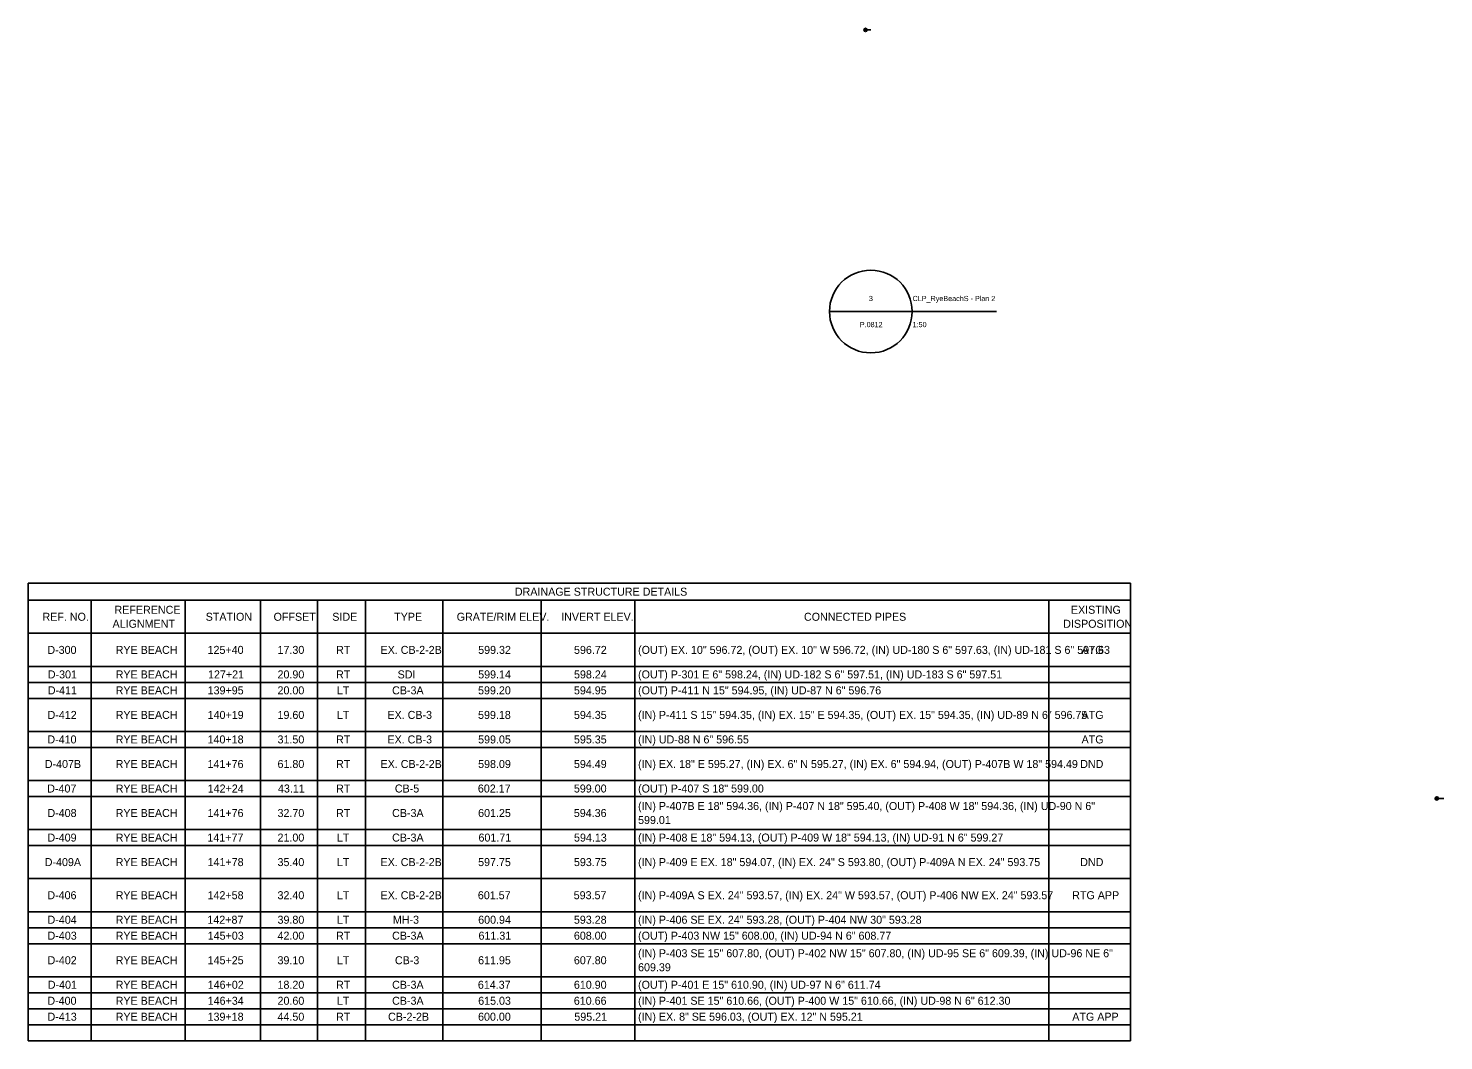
# Model space of a CAD drawing. Extents: x -23 to 1538, y -1644 to 22.
# Drawn here: x -22.85 to -0.21, y 1.34 to 17.54 of the extents above; entities that cross this region are included whole.
import ezdxf

# ---------------------------------------------------------------- set-up
doc = ezdxf.new("R2010")
doc.units = 0
for name, color, linetype in [('_CIVIL_CONSTRUCTION', 7, 'Continuous'), ('DR_P_Erosion_Control', 7, 'Continuous'), ('SC_Scratch2', 7, 'Continuous')]:
    doc.layers.add(name, color=color, linetype=linetype)

msp = doc.modelspace()

# ---------------------------------------------------------------- linework, layer by layer
at = {"layer": '_CIVIL_CONSTRUCTION'}
for p, q in [((-9.487, 17.511), (-9.435, 17.511)), ((-9.461, 17.511), (-9.376, 17.511)), ((-0.348, 5.22), (-0.296, 5.22)), ((-0.322, 5.22), (-0.211, 5.22))]:
    msp.add_line(p, q, dxfattribs=at)
for centre in [(-9.461, 17.511), (-0.322, 5.22)]:
    msp.add_circle(centre, 0.026, dxfattribs=at)
at = {"layer": 'DR_P_Erosion_Control'}
for p, q in [((-10.038, 13.007), (-8.715, 13.007)), ((-9.371, 13.007), (-7.367, 13.007))]:
    msp.add_line(p, q, dxfattribs=at)
msp.add_circle((-9.376, 13.007), 0.661, dxfattribs=at)
at = {"layer": 'SC_Scratch2'}
for p, q in [((-22.854, 8.663), (-5.223, 8.663)), ((-22.854, 8.663), (-22.854, 1.344)), ((-5.223, 8.663), (-5.223, 1.344)), ((-22.854, 8.389), (-5.223, 8.389)), ((-21.85, 8.389), (-21.85, 1.344)), ((-20.344, 8.389), (-20.344, 1.344)), ((-19.14, 8.389), (-19.14, 1.344)), ((-18.227, 8.389), (-18.227, 1.344)), ((-17.461, 8.389), (-17.461, 1.344)), ((-16.22, 8.389), (-16.22, 1.344)), ((-14.65, 8.389), (-14.65, 1.344)), ((-13.153, 8.389), (-13.153, 1.344)), ((-6.528, 8.389), (-6.528, 1.344)), ((-22.854, 7.86), (-5.223, 7.86)), ((-22.854, 7.331), (-5.223, 7.331)), ((-22.854, 7.075), (-5.223, 7.075)), ((-22.854, 6.82), (-5.223, 6.82)), ((-22.854, 6.29), (-5.223, 6.29)), ((-22.854, 6.035), (-5.223, 6.035)), ((-22.854, 5.506), (-5.223, 5.506)), ((-22.854, 5.25), (-5.223, 5.25)), ((-22.854, 4.721), (-5.223, 4.721)), ((-22.854, 4.465), (-5.223, 4.465)), ((-22.854, 3.936), (-5.223, 3.936)), ((-22.854, 3.407), (-5.223, 3.407)), ((-22.854, 3.151), (-5.223, 3.151)), ((-22.854, 2.896), (-5.223, 2.896)), ((-22.854, 2.366), (-5.223, 2.366)), ((-22.854, 2.111), (-5.223, 2.111)), ((-22.854, 1.855), (-5.223, 1.855)), ((-22.854, 1.6), (-5.223, 1.6)), ((-22.854, 1.344), (-5.223, 1.344))]:
    msp.add_line(p, q, dxfattribs=at)

# ---------------------------------------------------------------- texts
at = {"layer": '_CIVIL_CONSTRUCTION'}
for s, p in [('P.0812', (-9.468, 17.501)), ('1', (-9.462, 17.518)), ('CLP_RyeBeachS - Plan 1', (-9.428, 17.518)), ('1:50', (-9.428, 17.501)), ('P.0812', (-0.329, 5.21)), ('2', (-0.323, 5.226)), ('Plan-Pro - PROFILE 50 Scale - SurvFt', (-0.29, 5.226)), ('1:50', (-0.29, 5.21))]:
    msp.add_text(s, height=0.00328, dxfattribs=at).set_placement(p)
at = {"layer": 'DR_P_Erosion_Control'}
for s, height, p in [('3', 0.0833, (-9.406, 13.174)), ('CLP_RyeBeachS - Plan 2', 0.08333, (-8.708, 13.174)), ('P.0812', 0.0833, (-9.552, 12.757)), ('1:50', 0.0833, (-8.708, 12.757)), ('DRAINAGE STRUCTURE DETAILS', 0.12799, (-15.07, 8.462)), ('REF. NO.', 0.128, (-22.627, 8.061)), ('REFERENCE ', 0.128, (-21.475, 8.173)), ('STATION', 0.128, (-20.016, 8.061)), ('OFFSET', 0.128, (-18.93, 8.061)), ('SIDE', 0.128, (-17.991, 8.061)), ('TYPE', 0.128, (-17.001, 8.061)), ('GRATE/RIM ELEV.', 0.12799, (-16.001, 8.061)), ('INVERT ELEV.', 0.12799, (-14.329, 8.061)), ('CONNECTED PIPES', 0.12799, (-10.445, 8.061)), ('EXISTING ', 0.128, (-6.175, 8.173)), ('ALIGNMENT', 0.128, (-21.506, 7.949)), ('DISPOSITION', 0.12799, (-6.298, 7.949)), ('D-300', 0.128, (-22.549, 7.531)), ('RYE BEACH', 0.128, (-21.456, 7.531)), ('125+40', 0.128, (-19.986, 7.531)), ('17.30', 0.128, (-18.867, 7.531)), ('RT', 0.128, (-17.931, 7.531)), ('EX. CB-2-2B', 0.12799, (-17.219, 7.531)), ('599.32', 0.128, (-15.657, 7.531)), ('596.72', 0.128, (-14.124, 7.531)), ('(OUT) EX. 10" 596.72, (OUT) EX. 10" W 596.72, (IN) UD-180 S 6" 597.63, (IN) UD-181 S 6" 597.63', 0.12799, (-13.099, 7.531)), ('ATG', 0.128, (-6.004, 7.531)), ('D-301', 0.128, (-22.542, 7.139)), ('RYE BEACH', 0.128, (-21.456, 7.139)), ('127+21', 0.128, (-19.979, 7.139)), ('20.90', 0.128, (-18.867, 7.139)), ('RT', 0.128, (-17.931, 7.139)), ('SDI', 0.128, (-16.946, 7.139)), ('599.14', 0.128, (-15.657, 7.139)), ('598.24', 0.128, (-14.124, 7.139)), ('(OUT) P-301 E 6" 598.24, (IN) UD-182 S 6" 597.51, (IN) UD-183 S 6" 597.51', 0.12799, (-13.099, 7.139)), ('D-411', 0.128, (-22.542, 6.884)), ('RYE BEACH', 0.128, (-21.456, 6.884)), ('139+95', 0.128, (-19.985, 6.884)), ('20.00', 0.128, (-18.867, 6.884)), ('LT', 0.128, (-17.917, 6.884)), ('CB-3A', 0.128, (-17.034, 6.884)), ('599.20', 0.128, (-15.659, 6.884)), ('594.95', 0.128, (-14.125, 6.884)), ('(OUT) P-411 N 15" 594.95, (IN) UD-87 N 6" 596.76', 0.12799, (-13.099, 6.884)), ('D-412', 0.128, (-22.546, 6.491)), ('RYE BEACH', 0.128, (-21.456, 6.491)), ('140+19', 0.128, (-19.985, 6.491)), ('19.60', 0.128, (-18.867, 6.491)), ('LT', 0.128, (-17.917, 6.491)), ('EX. CB-3', 0.128, (-17.109, 6.491)), ('599.18', 0.128, (-15.659, 6.491)), ('594.35', 0.128, (-14.125, 6.491)), ('(IN) P-411 S 15" 594.35, (IN) EX. 15" E 594.35, (OUT) EX. 15" 594.35, (IN) UD-89 N 6" 596.75', 0.12799, (-13.099, 6.491)), ('ATG', 0.128, (-6.004, 6.491)), ('D-410', 0.128, (-22.549, 6.099)), ('RYE BEACH', 0.128, (-21.456, 6.099)), ('140+18', 0.128, (-19.986, 6.099)), ('31.50', 0.128, (-18.867, 6.099)), ('RT', 0.128, (-17.931, 6.099)), ('EX. CB-3', 0.128, (-17.109, 6.099)), ('599.05', 0.128, (-15.658, 6.099)), ('595.35', 0.128, (-14.125, 6.099)), ('(IN) UD-88 N 6" 596.55', 0.12799, (-13.099, 6.099)), ('ATG', 0.128, (-6.004, 6.099)), ('D-407B', 0.128, (-22.59, 5.706)), ('RYE BEACH', 0.128, (-21.456, 5.706)), ('141+76', 0.128, (-19.987, 5.706)), ('61.80', 0.128, (-18.867, 5.706)), ('RT', 0.128, (-17.931, 5.706)), ('EX. CB-2-2B', 0.12799, (-17.219, 5.706)), ('598.09', 0.128, (-15.658, 5.706)), ('594.49', 0.128, (-14.125, 5.706)), ('(IN) EX. 18" E 595.27, (IN) EX. 6" N 595.27, (IN) EX. 6" 594.94, (OUT) P-407B W 18" 594.49', 0.12799, (-13.099, 5.706)), ('DND', 0.128, (-6.026, 5.706)), ('D-407', 0.128, (-22.551, 5.314)), ('RYE BEACH', 0.128, (-21.456, 5.314)), ('142+24', 0.128, (-19.984, 5.314)), ('43.11', 0.128, (-18.86, 5.314)), ('RT', 0.128, (-17.931, 5.314)), ('CB-5', 0.128, (-16.99, 5.314)), ('602.17', 0.128, (-15.662, 5.314)), ('599.00', 0.128, (-14.126, 5.314)), ('(OUT) P-407 S 18" 599.00', 0.12799, (-13.099, 5.314)), ('D-408', 0.128, (-22.548, 4.922)), ('RYE BEACH', 0.128, (-21.456, 4.922)), ('141+76', 0.128, (-19.987, 4.922)), ('32.70', 0.128, (-18.867, 4.922)), ('RT', 0.128, (-17.931, 4.922)), ('CB-3A', 0.128, (-17.034, 4.922)), ('601.25', 0.128, (-15.658, 4.922)), ('594.36', 0.128, (-14.127, 4.922)), ('(IN) P-407B E 18" 594.36, (IN) P-407 N 18" 595.40, (OUT) P-408 W 18" 594.36, (IN) UD-90 N 6" ', 0.12799, (-13.099, 5.034)), ('599.01', 0.128, (-13.099, 4.81)), ('D-409', 0.128, (-22.548, 4.529)), ('RYE BEACH', 0.128, (-21.456, 4.529)), ('141+77', 0.128, (-19.989, 4.529)), ('21.00', 0.128, (-18.867, 4.529)), ('LT', 0.128, (-17.917, 4.529)), ('CB-3A', 0.128, (-17.034, 4.529)), ('601.71', 0.128, (-15.652, 4.529)), ('594.13', 0.128, (-14.124, 4.529)), ('(IN) P-408 E 18" 594.13, (OUT) P-409 W 18" 594.13, (IN) UD-91 N 6" 599.27', 0.12799, (-13.099, 4.529)), ('D-409A', 0.128, (-22.591, 4.137)), ('RYE BEACH', 0.128, (-21.456, 4.137)), ('141+78', 0.128, (-19.986, 4.137)), ('35.40', 0.128, (-18.867, 4.137)), ('LT', 0.128, (-17.917, 4.137)), ('EX. CB-2-2B', 0.12799, (-17.219, 4.137)), ('597.75', 0.128, (-15.658, 4.137)), ('593.75', 0.128, (-14.125, 4.137)), ('(IN) P-409 E EX. 18" 594.07, (IN) EX. 24" S 593.80, (OUT) P-409A N EX. 24" 593.75', 0.12799, (-13.099, 4.137)), ('DND', 0.128, (-6.026, 4.137)), ('D-406', 0.128, (-22.549, 3.607)), ('RYE BEACH', 0.128, (-21.456, 3.607)), ('142+58', 0.128, (-19.986, 3.607)), ('32.40', 0.128, (-18.867, 3.607)), ('LT', 0.128, (-17.917, 3.607)), ('EX. CB-2-2B', 0.12799, (-17.219, 3.607)), ('601.57', 0.128, (-15.662, 3.607)), ('593.57', 0.128, (-14.129, 3.607)), ('(IN) P-409A S EX. 24" 593.57, (IN) EX. 24" W 593.57, (OUT) P-406 NW EX. 24" 593.57', 0.12799, (-13.099, 3.607)), ('RTG APP', 0.128, (-6.154, 3.607)), ('D-404', 0.128, (-22.546, 3.215)), ('RYE BEACH', 0.128, (-21.456, 3.215)), ('142+87', 0.128, (-19.989, 3.215)), ('39.80', 0.128, (-18.867, 3.215)), ('LT', 0.128, (-17.917, 3.215)), ('MH-3', 0.128, (-17.022, 3.215)), ('600.94', 0.128, (-15.657, 3.215)), ('593.28', 0.128, (-14.126, 3.215)), ('(IN) P-406 SE EX. 24" 593.28, (OUT) P-404 NW 30" 593.28', 0.12799, (-13.099, 3.215)), ('D-403', 0.128, (-22.546, 2.96)), ('RYE BEACH', 0.128, (-21.456, 2.96)), ('145+03', 0.128, (-19.984, 2.96)), ('42.00', 0.128, (-18.867, 2.96)), ('RT', 0.128, (-17.931, 2.96)), ('CB-3A', 0.128, (-17.034, 2.96)), ('611.31', 0.128, (-15.652, 2.96)), ('608.00', 0.128, (-14.126, 2.96)), ('(OUT) P-403 NW 15" 608.00, (IN) UD-94 N 6" 608.77', 0.12799, (-13.099, 2.96)), ('(IN) P-403 SE 15" 607.80, (OUT) P-402 NW 15" 607.80, (IN) UD-95 SE 6" 609.39, (IN) UD-96 NE 6" ', 0.12799, (-13.099, 2.679)), ('D-402', 0.128, (-22.546, 2.567)), ('RYE BEACH', 0.128, (-21.456, 2.567)), ('145+25', 0.128, (-19.985, 2.567)), ('39.10', 0.128, (-18.867, 2.567)), ('LT', 0.128, (-17.917, 2.567)), ('CB-3', 0.128, (-16.989, 2.567)), ('611.95', 0.128, (-15.658, 2.567)), ('607.80', 0.128, (-14.126, 2.567)), ('609.39', 0.128, (-13.099, 2.455)), ('D-401', 0.128, (-22.542, 2.175)), ('RYE BEACH', 0.128, (-21.456, 2.175)), ('146+02', 0.128, (-19.984, 2.175)), ('18.20', 0.128, (-18.867, 2.175)), ('RT', 0.128, (-17.931, 2.175)), ('CB-3A', 0.128, (-17.034, 2.175)), ('614.37', 0.128, (-15.662, 2.175)), ('610.90', 0.128, (-14.126, 2.175)), ('(OUT) P-401 E 15" 610.90, (IN) UD-97 N 6" 611.74', 0.12799, (-13.099, 2.175)), ('D-400', 0.128, (-22.549, 1.919)), ('RYE BEACH', 0.128, (-21.456, 1.919)), ('146+34', 0.128, (-19.984, 1.919)), ('20.60', 0.128, (-18.867, 1.919)), ('LT', 0.128, (-17.917, 1.919)), ('CB-3A', 0.128, (-17.034, 1.919)), ('615.03', 0.128, (-15.657, 1.919)), ('610.66', 0.128, (-14.127, 1.919)), ('(IN) P-401 SE 15" 610.66, (OUT) P-400 W 15" 610.66, (IN) UD-98 N 6" 612.30', 0.12799, (-13.099, 1.919)), ('D-413', 0.128, (-22.546, 1.664)), ('RYE BEACH', 0.128, (-21.456, 1.664)), ('139+18', 0.128, (-19.986, 1.664)), ('44.50', 0.128, (-18.867, 1.664)), ('RT', 0.128, (-17.931, 1.664)), ('CB-2-2B', 0.128, (-17.099, 1.664)), ('600.00', 0.128, (-15.659, 1.664)), ('595.21', 0.128, (-14.119, 1.664)), ('(IN) EX. 8" SE 596.03, (OUT) EX. 12" N 595.21', 0.12799, (-13.099, 1.664)), ('ATG APP', 0.128, (-6.153, 1.664))]:
    msp.add_text(s, height=height, dxfattribs=at).set_placement(p)

doc.saveas('drawing.dxf')
